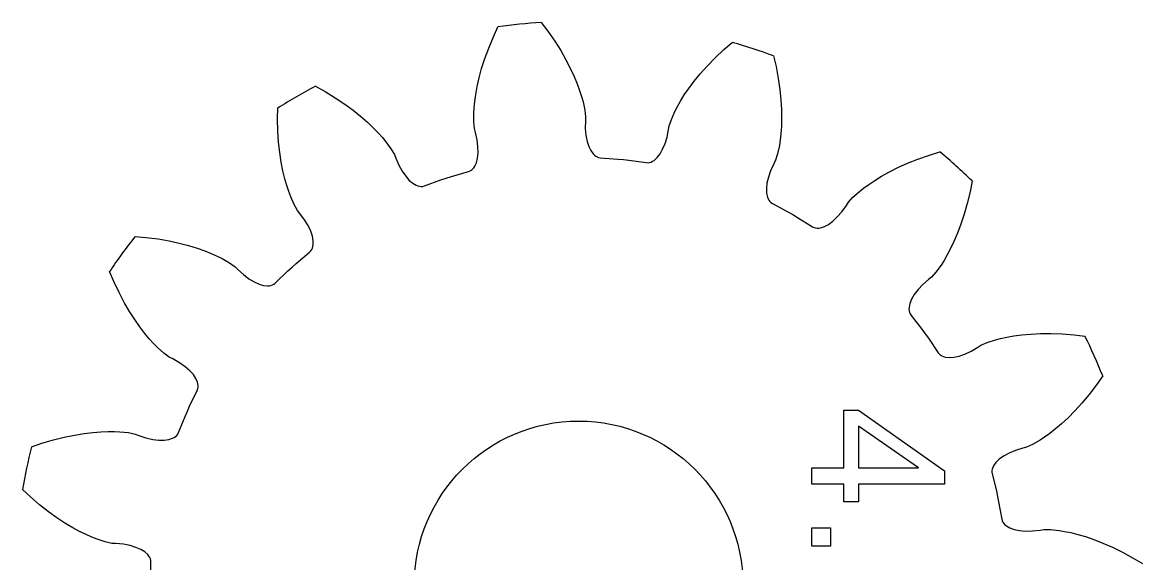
# Model space of a CAD drawing. Header units: millimetres. Extents: x 10 to 192, y -91 to 170.
# Drawn here: x 164.12 to 180.99, y 76.33 to 84.48 of the extents above; entities that cross this region are included whole.
import ezdxf

# ---------------------------------------------------------------- set-up
doc = ezdxf.new("R2010")
doc.units = ezdxf.units.MM
doc.layers.add('Sketch plane 01', color=7, linetype='Continuous')

msp = doc.modelspace()

# ---------------------------------------------------------------- linework, layer by layer
at = {"layer": 'Sketch plane 01'}
for p, q in [((171.217, 84.264), (171.286, 84.413)), ((171.217, 84.264), (171.286, 84.413)), ((171.938, 84.481), (172.037, 84.35)), ((171.938, 84.481), (172.037, 84.35)), ((172.037, 84.35), (172.14, 84.2)), ((172.037, 84.35), (172.14, 84.2)), ((171.147, 84.095), (171.217, 84.264)), ((171.147, 84.095), (171.217, 84.264)), ((172.14, 84.2), (172.231, 84.056)), ((172.14, 84.2), (172.231, 84.056)), ((171.089, 83.936), (171.147, 84.095)), ((171.089, 83.936), (171.147, 84.095)), ((172.231, 84.056), (172.309, 83.919)), ((172.231, 84.056), (172.309, 83.919)), ((174.557, 83.946), (174.689, 84.071)), ((174.557, 83.946), (174.689, 84.071)), ((174.689, 84.071), (174.813, 84.179)), ((174.689, 84.071), (174.813, 84.179)), ((171.04, 83.786), (171.089, 83.936)), ((171.04, 83.786), (171.089, 83.936)), ((172.309, 83.919), (172.375, 83.791)), ((172.309, 83.919), (172.375, 83.791)), ((174.438, 83.824), (174.557, 83.946)), ((174.438, 83.824), (174.557, 83.946)), ((175.437, 83.977), (175.473, 83.816)), ((175.437, 83.977), (175.473, 83.816)), ((171.002, 83.647), (171.04, 83.786)), ((171.002, 83.647), (171.04, 83.786)), ((172.375, 83.791), (172.432, 83.668)), ((172.375, 83.791), (172.432, 83.668)), ((174.242, 83.595), (174.333, 83.706)), ((174.242, 83.595), (174.333, 83.706)), ((174.333, 83.706), (174.438, 83.824)), ((174.333, 83.706), (174.438, 83.824)), ((175.473, 83.816), (175.507, 83.637)), ((175.473, 83.816), (175.507, 83.637)), ((168.537, 83.52), (168.681, 83.44)), ((168.537, 83.52), (168.681, 83.44)), ((170.95, 83.397), (170.972, 83.515)), ((170.95, 83.397), (170.972, 83.515)), ((170.972, 83.515), (171.002, 83.647)), ((170.972, 83.515), (171.002, 83.647)), ((172.432, 83.668), (172.478, 83.557)), ((172.432, 83.668), (172.478, 83.557)), ((172.478, 83.557), (172.516, 83.456)), ((172.478, 83.557), (172.516, 83.456)), ((174.161, 83.487), (174.242, 83.595)), ((174.161, 83.487), (174.242, 83.595)), ((175.507, 83.637), (175.531, 83.469)), ((175.507, 83.637), (175.531, 83.469)), ((168.681, 83.44), (168.836, 83.344)), ((168.681, 83.44), (168.836, 83.344)), ((168.836, 83.344), (168.977, 83.25)), ((168.836, 83.344), (168.977, 83.25)), ((170.935, 83.29), (170.95, 83.397)), ((170.935, 83.29), (170.95, 83.397)), ((172.516, 83.456), (172.545, 83.365)), ((172.516, 83.456), (172.545, 83.365)), ((172.545, 83.365), (172.567, 83.285)), ((172.545, 83.365), (172.567, 83.285)), ((174.035, 83.296), (174.092, 83.388)), ((174.035, 83.296), (174.092, 83.388)), ((174.092, 83.388), (174.161, 83.487)), ((174.092, 83.388), (174.161, 83.487)), ((175.531, 83.469), (175.546, 83.312)), ((175.531, 83.469), (175.546, 83.312)), ((167.967, 83.027), (167.969, 83.192)), ((167.967, 83.027), (167.969, 83.192)), ((168.977, 83.25), (169.105, 83.157)), ((168.977, 83.25), (169.105, 83.157)), ((170.92, 83.112), (170.925, 83.195)), ((170.92, 83.112), (170.925, 83.195)), ((170.925, 83.195), (170.935, 83.29)), ((170.925, 83.195), (170.935, 83.29)), ((172.567, 83.285), (172.593, 83.158)), ((172.567, 83.285), (172.593, 83.158)), ((173.949, 83.14), (173.987, 83.213)), ((173.949, 83.14), (173.987, 83.213)), ((173.987, 83.213), (174.035, 83.296)), ((173.987, 83.213), (174.035, 83.296)), ((175.546, 83.312), (175.555, 83.168)), ((175.546, 83.312), (175.555, 83.168)), ((167.971, 82.845), (167.967, 83.027)), ((167.971, 82.845), (167.967, 83.027)), ((169.105, 83.157), (169.217, 83.067)), ((169.105, 83.157), (169.217, 83.067)), ((169.217, 83.067), (169.319, 82.978)), ((169.217, 83.067), (169.319, 82.978)), ((170.92, 82.982), (170.92, 83.112)), ((170.92, 82.982), (170.92, 83.112)), ((172.593, 83.158), (172.605, 83.057)), ((172.593, 83.158), (172.605, 83.057)), ((172.605, 83.057), (172.602, 82.999)), ((172.605, 83.057), (172.602, 82.999)), ((173.865, 82.924), (173.897, 83.021)), ((173.865, 82.924), (173.897, 83.021)), ((173.897, 83.021), (173.949, 83.14)), ((173.897, 83.021), (173.949, 83.14)), ((175.557, 83.033), (175.554, 82.913)), ((175.557, 83.033), (175.554, 82.913)), ((175.555, 83.168), (175.557, 83.033)), ((175.555, 83.168), (175.557, 83.033)), ((167.983, 82.676), (167.971, 82.845)), ((167.983, 82.676), (167.971, 82.845)), ((169.319, 82.978), (169.406, 82.895)), ((169.319, 82.978), (169.406, 82.895)), ((169.406, 82.895), (169.482, 82.818)), ((169.406, 82.895), (169.482, 82.818)), ((170.93, 82.881), (170.92, 82.982)), ((170.93, 82.881), (170.92, 82.982)), ((170.945, 82.825), (170.93, 82.881)), ((170.945, 82.825), (170.93, 82.881)), ((172.602, 82.999), (172.601, 82.883)), ((172.602, 82.999), (172.601, 82.883)), ((172.601, 82.883), (172.61, 82.78)), ((172.601, 82.883), (172.61, 82.78)), ((173.832, 82.754), (173.856, 82.868)), ((173.832, 82.754), (173.856, 82.868)), ((173.856, 82.868), (173.865, 82.924)), ((173.856, 82.868), (173.865, 82.924)), ((175.554, 82.913), (175.547, 82.805)), ((175.554, 82.913), (175.547, 82.805)), ((168, 82.519), (167.983, 82.676)), ((168, 82.519), (167.983, 82.676)), ((169.482, 82.818), (169.545, 82.746)), ((169.482, 82.818), (169.545, 82.746)), ((169.545, 82.746), (169.598, 82.682)), ((169.545, 82.746), (169.598, 82.682)), ((169.598, 82.682), (169.674, 82.577)), ((169.598, 82.682), (169.674, 82.577)), ((170.97, 82.712), (170.945, 82.825)), ((170.97, 82.712), (170.945, 82.825)), ((170.983, 82.609), (170.97, 82.712)), ((170.983, 82.609), (170.97, 82.712)), ((172.61, 82.78), (172.627, 82.689)), ((172.61, 82.78), (172.627, 82.689)), ((172.627, 82.689), (172.652, 82.612)), ((172.627, 82.689), (172.652, 82.612)), ((173.802, 82.655), (173.832, 82.754)), ((173.802, 82.655), (173.832, 82.754)), ((175.536, 82.71), (175.524, 82.628)), ((175.536, 82.71), (175.524, 82.628)), ((175.547, 82.805), (175.536, 82.71)), ((175.547, 82.805), (175.536, 82.71)), ((168.022, 82.377), (168, 82.519)), ((168.022, 82.377), (168, 82.519)), ((169.674, 82.577), (169.726, 82.489)), ((169.674, 82.577), (169.726, 82.489)), ((170.977, 82.436), (170.985, 82.517)), ((170.977, 82.436), (170.985, 82.517)), ((170.985, 82.517), (170.983, 82.609)), ((170.985, 82.517), (170.983, 82.609)), ((172.652, 82.612), (172.683, 82.549)), ((172.652, 82.612), (172.683, 82.549)), ((172.683, 82.549), (172.718, 82.5)), ((172.683, 82.549), (172.718, 82.5)), ((172.718, 82.5), (172.737, 82.481)), ((172.718, 82.5), (172.737, 82.481)), ((173.683, 82.444), (173.726, 82.499)), ((173.683, 82.444), (173.726, 82.499)), ((173.726, 82.499), (173.766, 82.57)), ((173.726, 82.499), (173.766, 82.57)), ((173.766, 82.57), (173.802, 82.655)), ((173.766, 82.57), (173.802, 82.655)), ((175.497, 82.501), (175.466, 82.404)), ((175.497, 82.501), (175.466, 82.404)), ((175.524, 82.628), (175.497, 82.501)), ((175.524, 82.628), (175.497, 82.501)), ((177.783, 82.483), (177.94, 82.531)), ((177.783, 82.483), (177.94, 82.531)), ((168.047, 82.244), (168.022, 82.377)), ((168.047, 82.244), (168.022, 82.377)), ((169.726, 82.489), (169.746, 82.436)), ((169.726, 82.489), (169.746, 82.436)), ((169.746, 82.436), (169.793, 82.329)), ((169.746, 82.436), (169.793, 82.329)), ((169.793, 82.329), (169.843, 82.239)), ((169.793, 82.329), (169.843, 82.239)), ((170.935, 82.313), (170.96, 82.368)), ((170.935, 82.313), (170.96, 82.368)), ((170.96, 82.368), (170.977, 82.436)), ((170.96, 82.368), (170.977, 82.436)), ((172.737, 82.481), (172.758, 82.466)), ((172.737, 82.481), (172.758, 82.466)), ((172.758, 82.466), (172.778, 82.454)), ((172.758, 82.466), (172.778, 82.454)), ((172.778, 82.454), (172.8, 82.446)), ((172.778, 82.454), (172.8, 82.446)), ((172.8, 82.446), (172.827, 82.442)), ((172.8, 82.446), (172.827, 82.442)), ((172.827, 82.442), (173.091, 82.423)), ((172.827, 82.442), (173.091, 82.423)), ((173.091, 82.423), (173.174, 82.415)), ((173.091, 82.423), (173.174, 82.415)), ((173.174, 82.415), (173.258, 82.405)), ((173.174, 82.415), (173.258, 82.405)), ((173.258, 82.405), (173.519, 82.369)), ((173.258, 82.405), (173.519, 82.369)), ((173.519, 82.369), (173.547, 82.368)), ((173.519, 82.369), (173.547, 82.368)), ((173.547, 82.368), (173.57, 82.371)), ((173.547, 82.368), (173.57, 82.371)), ((173.57, 82.371), (173.592, 82.378)), ((173.57, 82.371), (173.592, 82.378)), ((173.592, 82.378), (173.615, 82.389)), ((173.592, 82.378), (173.615, 82.389)), ((173.615, 82.389), (173.638, 82.403)), ((173.615, 82.389), (173.638, 82.403)), ((173.638, 82.403), (173.683, 82.444)), ((173.638, 82.403), (173.683, 82.444)), ((175.44, 82.353), (175.392, 82.247)), ((175.44, 82.353), (175.392, 82.247)), ((175.466, 82.404), (175.44, 82.353)), ((175.466, 82.404), (175.44, 82.353)), ((177.309, 82.294), (177.453, 82.359)), ((177.309, 82.294), (177.453, 82.359)), ((177.453, 82.359), (177.61, 82.422)), ((177.453, 82.359), (177.61, 82.422)), ((177.61, 82.422), (177.783, 82.483)), ((177.61, 82.422), (177.783, 82.483)), ((168.075, 82.127), (168.047, 82.244)), ((168.075, 82.127), (168.047, 82.244)), ((169.843, 82.239), (169.896, 82.163)), ((169.843, 82.239), (169.896, 82.163)), ((169.896, 82.163), (169.949, 82.102)), ((169.896, 82.163), (169.949, 82.102)), ((170.507, 82.134), (170.587, 82.16)), ((170.507, 82.134), (170.587, 82.16)), ((170.587, 82.16), (170.841, 82.233)), ((170.587, 82.16), (170.841, 82.233)), ((170.841, 82.233), (170.866, 82.243)), ((170.841, 82.233), (170.866, 82.243)), ((170.866, 82.243), (170.886, 82.255)), ((170.866, 82.243), (170.886, 82.255)), ((170.886, 82.255), (170.904, 82.271)), ((170.886, 82.255), (170.904, 82.271)), ((170.904, 82.271), (170.92, 82.29)), ((170.904, 82.271), (170.92, 82.29)), ((170.92, 82.29), (170.935, 82.313)), ((170.92, 82.29), (170.935, 82.313)), ((175.392, 82.247), (175.358, 82.149)), ((175.392, 82.247), (175.358, 82.149)), ((176.96, 82.101), (177.062, 82.164)), ((176.96, 82.101), (177.062, 82.164)), ((177.062, 82.164), (177.181, 82.23)), ((177.062, 82.164), (177.181, 82.23)), ((177.181, 82.23), (177.309, 82.294)), ((177.181, 82.23), (177.309, 82.294)), ((168.105, 82.023), (168.075, 82.127)), ((168.105, 82.023), (168.075, 82.127)), ((168.135, 81.932), (168.105, 82.023)), ((168.135, 81.932), (168.105, 82.023)), ((169.949, 82.102), (170.003, 82.057)), ((169.949, 82.102), (170.003, 82.057)), ((170.003, 82.057), (170.055, 82.027)), ((170.003, 82.057), (170.055, 82.027)), ((170.055, 82.027), (170.081, 82.017)), ((170.055, 82.027), (170.081, 82.017)), ((170.081, 82.017), (170.105, 82.012)), ((170.081, 82.017), (170.105, 82.012)), ((170.105, 82.012), (170.129, 82.01)), ((170.105, 82.012), (170.129, 82.01)), ((170.129, 82.01), (170.152, 82.011)), ((170.129, 82.01), (170.152, 82.011)), ((170.152, 82.011), (170.179, 82.018)), ((170.152, 82.011), (170.179, 82.018)), ((170.179, 82.018), (170.427, 82.108)), ((170.179, 82.018), (170.427, 82.108)), ((170.427, 82.108), (170.507, 82.134)), ((170.427, 82.108), (170.507, 82.134)), ((175.337, 82.059), (175.328, 81.979)), ((175.337, 82.059), (175.328, 81.979)), ((175.358, 82.149), (175.337, 82.059)), ((175.358, 82.149), (175.337, 82.059)), ((176.793, 81.985), (176.87, 82.041)), ((176.793, 81.985), (176.87, 82.041)), ((176.87, 82.041), (176.96, 82.101)), ((176.87, 82.041), (176.96, 82.101)), ((178.427, 82.093), (178.395, 81.931)), ((178.427, 82.093), (178.395, 81.931)), ((168.164, 81.854), (168.135, 81.932)), ((168.164, 81.854), (168.135, 81.932)), ((168.217, 81.736), (168.164, 81.854)), ((168.217, 81.736), (168.164, 81.854)), ((175.328, 81.979), (175.33, 81.909)), ((175.328, 81.979), (175.33, 81.909)), ((175.33, 81.909), (175.343, 81.85)), ((175.33, 81.909), (175.343, 81.85)), ((175.343, 81.85), (175.353, 81.824)), ((175.343, 81.85), (175.353, 81.824)), ((175.353, 81.824), (175.365, 81.802)), ((175.353, 81.824), (175.365, 81.802)), ((176.563, 81.771), (176.632, 81.846)), ((176.563, 81.771), (176.632, 81.846)), ((176.632, 81.846), (176.728, 81.933)), ((176.632, 81.846), (176.728, 81.933)), ((176.728, 81.933), (176.793, 81.985)), ((176.728, 81.933), (176.793, 81.985)), ((178.395, 81.931), (178.353, 81.754)), ((178.395, 81.931), (178.353, 81.754)), ((168.267, 81.647), (168.217, 81.736)), ((168.267, 81.647), (168.217, 81.736)), ((175.365, 81.802), (175.38, 81.783)), ((175.365, 81.802), (175.38, 81.783)), ((175.38, 81.783), (175.396, 81.767)), ((175.38, 81.783), (175.396, 81.767)), ((175.396, 81.767), (175.419, 81.752)), ((175.396, 81.767), (175.419, 81.752)), ((175.419, 81.752), (175.652, 81.627)), ((175.419, 81.752), (175.652, 81.627)), ((176.464, 81.628), (176.532, 81.722)), ((176.464, 81.628), (176.532, 81.722)), ((176.532, 81.722), (176.563, 81.771)), ((176.532, 81.722), (176.563, 81.771)), ((178.353, 81.754), (178.306, 81.591)), ((178.353, 81.754), (178.306, 81.591)), ((168.303, 81.603), (168.267, 81.647)), ((168.303, 81.603), (168.267, 81.647)), ((168.372, 81.509), (168.303, 81.603)), ((168.372, 81.509), (168.303, 81.603)), ((168.426, 81.42), (168.372, 81.509)), ((168.426, 81.42), (168.372, 81.509)), ((175.652, 81.627), (175.725, 81.586)), ((175.652, 81.627), (175.725, 81.586)), ((175.725, 81.586), (175.798, 81.543)), ((175.725, 81.586), (175.798, 81.543)), ((175.798, 81.543), (176.022, 81.404)), ((175.798, 81.543), (176.022, 81.404)), ((176.264, 81.439), (176.329, 81.487)), ((176.264, 81.439), (176.329, 81.487)), ((176.329, 81.487), (176.396, 81.55)), ((176.329, 81.487), (176.396, 81.55)), ((176.396, 81.55), (176.464, 81.628)), ((176.396, 81.55), (176.464, 81.628)), ((178.306, 81.591), (178.257, 81.441)), ((178.306, 81.591), (178.257, 81.441)), ((168.465, 81.337), (168.426, 81.42)), ((168.465, 81.337), (168.426, 81.42)), ((168.491, 81.26), (168.465, 81.337)), ((168.491, 81.26), (168.465, 81.337)), ((176.022, 81.404), (176.047, 81.391)), ((176.022, 81.404), (176.047, 81.391)), ((176.047, 81.391), (176.068, 81.385)), ((176.047, 81.391), (176.068, 81.385)), ((176.068, 81.385), (176.092, 81.382)), ((176.068, 81.385), (176.092, 81.382)), ((176.092, 81.382), (176.117, 81.383)), ((176.092, 81.382), (176.117, 81.383)), ((176.117, 81.383), (176.144, 81.387)), ((176.117, 81.383), (176.144, 81.387)), ((176.144, 81.387), (176.202, 81.406)), ((176.144, 81.387), (176.202, 81.406)), ((176.202, 81.406), (176.264, 81.439)), ((176.202, 81.406), (176.264, 81.439)), ((178.257, 81.441), (178.206, 81.306)), ((178.257, 81.441), (178.206, 81.306)), ((165.821, 81.258), (165.985, 81.243)), ((165.821, 81.258), (165.985, 81.243)), ((165.985, 81.243), (166.166, 81.219)), ((165.985, 81.243), (166.166, 81.219)), ((166.166, 81.219), (166.333, 81.19)), ((166.166, 81.219), (166.333, 81.19)), ((166.333, 81.19), (166.487, 81.157)), ((166.333, 81.19), (166.487, 81.157)), ((166.487, 81.157), (166.627, 81.12)), ((166.487, 81.157), (166.627, 81.12)), ((168.503, 81.191), (168.491, 81.26)), ((168.503, 81.191), (168.491, 81.26)), ((168.503, 81.131), (168.503, 81.191)), ((168.503, 81.131), (168.503, 81.191)), ((178.153, 81.181), (178.102, 81.073)), ((178.153, 81.181), (178.102, 81.073)), ((178.206, 81.306), (178.153, 81.181)), ((178.206, 81.306), (178.153, 81.181)), ((166.627, 81.12), (166.756, 81.081)), ((166.627, 81.12), (166.756, 81.081)), ((166.756, 81.081), (166.869, 81.041)), ((166.756, 81.081), (166.869, 81.041)), ((166.869, 81.041), (166.969, 81.001)), ((166.869, 81.041), (166.969, 81.001)), ((166.969, 81.001), (167.057, 80.961)), ((166.969, 81.001), (167.057, 80.961)), ((168.247, 80.849), (168.449, 81.019)), ((168.247, 80.849), (168.449, 81.019)), ((168.449, 81.019), (168.468, 81.039)), ((168.449, 81.019), (168.468, 81.039)), ((168.468, 81.039), (168.481, 81.058)), ((168.468, 81.039), (168.481, 81.058)), ((168.481, 81.058), (168.491, 81.08)), ((168.481, 81.058), (168.491, 81.08)), ((168.491, 81.08), (168.498, 81.104)), ((168.491, 81.08), (168.498, 81.104)), ((168.498, 81.104), (168.503, 81.131)), ((168.498, 81.104), (168.503, 81.131)), ((178.051, 80.978), (178.003, 80.895)), ((178.051, 80.978), (178.003, 80.895)), ((178.102, 81.073), (178.051, 80.978)), ((178.102, 81.073), (178.051, 80.978)), ((167.057, 80.961), (167.131, 80.924)), ((167.057, 80.961), (167.131, 80.924)), ((167.131, 80.924), (167.243, 80.859)), ((167.131, 80.924), (167.243, 80.859)), ((167.243, 80.859), (167.326, 80.8)), ((167.243, 80.859), (167.326, 80.8)), ((168.184, 80.793), (168.247, 80.849)), ((168.184, 80.793), (168.247, 80.849)), ((177.958, 80.825), (177.882, 80.72)), ((177.958, 80.825), (177.882, 80.72)), ((178.003, 80.895), (177.958, 80.825)), ((178.003, 80.895), (177.958, 80.825)), ((165.5, 80.576), (165.436, 80.727)), ((165.5, 80.576), (165.436, 80.727)), ((167.326, 80.8), (167.367, 80.759)), ((167.326, 80.8), (167.367, 80.759)), ((167.367, 80.759), (167.452, 80.681)), ((167.367, 80.759), (167.452, 80.681)), ((167.452, 80.681), (167.535, 80.618)), ((167.452, 80.681), (167.535, 80.618)), ((167.932, 80.553), (168.122, 80.737)), ((167.932, 80.553), (168.122, 80.737)), ((168.122, 80.737), (168.184, 80.793)), ((168.122, 80.737), (168.184, 80.793)), ((177.814, 80.644), (177.77, 80.608)), ((177.814, 80.644), (177.77, 80.608)), ((177.882, 80.72), (177.814, 80.644)), ((177.882, 80.72), (177.814, 80.644)), ((165.579, 80.411), (165.5, 80.576)), ((165.579, 80.411), (165.5, 80.576)), ((167.535, 80.618), (167.614, 80.571)), ((167.535, 80.618), (167.614, 80.571)), ((167.614, 80.571), (167.688, 80.537)), ((167.614, 80.571), (167.688, 80.537)), ((167.688, 80.537), (167.755, 80.518)), ((167.688, 80.537), (167.755, 80.518)), ((167.755, 80.518), (167.815, 80.512)), ((167.755, 80.518), (167.815, 80.512)), ((167.815, 80.512), (167.842, 80.513)), ((167.815, 80.512), (167.842, 80.513)), ((167.842, 80.513), (167.867, 80.518)), ((167.842, 80.513), (167.867, 80.518)), ((167.867, 80.518), (167.89, 80.526)), ((167.867, 80.518), (167.89, 80.526)), ((167.89, 80.526), (167.91, 80.536)), ((167.89, 80.526), (167.91, 80.536)), ((167.91, 80.536), (167.932, 80.553)), ((167.91, 80.536), (167.932, 80.553)), ((177.683, 80.531), (177.612, 80.455)), ((177.683, 80.531), (177.612, 80.455)), ((177.77, 80.608), (177.683, 80.531)), ((177.77, 80.608), (177.683, 80.531)), ((165.658, 80.261), (165.579, 80.411)), ((165.658, 80.261), (165.579, 80.411)), ((177.515, 80.312), (177.489, 80.247)), ((177.515, 80.312), (177.489, 80.247)), ((177.556, 80.381), (177.515, 80.312)), ((177.556, 80.381), (177.515, 80.312)), ((177.612, 80.455), (177.556, 80.381)), ((177.612, 80.455), (177.556, 80.381)), ((165.737, 80.125), (165.658, 80.261)), ((165.737, 80.125), (165.658, 80.261)), ((177.477, 80.187), (177.475, 80.16)), ((177.477, 80.187), (177.475, 80.16)), ((177.475, 80.16), (177.477, 80.135)), ((177.475, 80.16), (177.477, 80.135)), ((177.489, 80.247), (177.477, 80.187)), ((177.489, 80.247), (177.477, 80.187)), ((177.477, 80.135), (177.483, 80.112)), ((177.477, 80.135), (177.483, 80.112)), ((165.815, 80.004), (165.737, 80.125)), ((165.815, 80.004), (165.737, 80.125)), ((165.893, 79.893), (165.815, 80.004)), ((165.893, 79.893), (165.815, 80.004)), ((177.483, 80.112), (177.491, 80.091)), ((177.483, 80.112), (177.491, 80.091)), ((177.491, 80.091), (177.506, 80.067)), ((177.491, 80.091), (177.506, 80.067)), ((177.506, 80.067), (177.668, 79.859)), ((177.506, 80.067), (177.668, 79.859)), ((165.966, 79.797), (165.893, 79.893)), ((165.966, 79.797), (165.893, 79.893)), ((166.035, 79.715), (165.966, 79.797)), ((166.035, 79.715), (165.966, 79.797)), ((177.668, 79.859), (177.718, 79.791)), ((177.668, 79.859), (177.718, 79.791)), ((179.454, 79.794), (179.611, 79.795)), ((179.454, 79.794), (179.611, 79.795)), ((179.611, 79.795), (179.781, 79.788)), ((179.611, 79.795), (179.781, 79.788)), ((166.1, 79.644), (166.035, 79.715)), ((166.1, 79.644), (166.035, 79.715)), ((166.158, 79.585), (166.1, 79.644)), ((166.158, 79.585), (166.1, 79.644)), ((177.718, 79.791), (177.767, 79.723)), ((177.718, 79.791), (177.767, 79.723)), ((177.767, 79.723), (177.915, 79.504)), ((177.767, 79.723), (177.915, 79.504)), ((178.559, 79.619), (178.652, 79.66)), ((178.559, 79.619), (178.652, 79.66)), ((178.652, 79.66), (178.776, 79.7)), ((178.652, 79.66), (178.776, 79.7)), ((178.776, 79.7), (178.856, 79.721)), ((178.776, 79.7), (178.856, 79.721)), ((178.856, 79.721), (178.949, 79.741)), ((178.856, 79.721), (178.949, 79.741)), ((178.949, 79.741), (179.056, 79.76)), ((178.949, 79.741), (179.056, 79.76)), ((179.056, 79.76), (179.175, 79.776)), ((179.056, 79.76), (179.175, 79.776)), ((179.175, 79.776), (179.31, 79.787)), ((179.175, 79.776), (179.31, 79.787)), ((179.31, 79.787), (179.454, 79.794)), ((179.31, 79.787), (179.454, 79.794)), ((179.781, 79.788), (179.963, 79.774)), ((179.781, 79.788), (179.963, 79.774)), ((179.963, 79.774), (180.126, 79.754)), ((179.963, 79.774), (180.126, 79.754)), ((166.254, 79.498), (166.158, 79.585)), ((166.254, 79.498), (166.158, 79.585)), ((166.336, 79.438), (166.254, 79.498)), ((166.336, 79.438), (166.254, 79.498)), ((177.915, 79.504), (177.933, 79.483)), ((177.915, 79.504), (177.933, 79.483)), ((177.933, 79.483), (177.95, 79.468)), ((177.933, 79.483), (177.95, 79.468)), ((177.95, 79.468), (177.971, 79.456)), ((177.95, 79.468), (177.971, 79.456)), ((178.229, 79.455), (178.316, 79.485)), ((178.229, 79.455), (178.316, 79.485)), ((178.316, 79.485), (178.411, 79.529)), ((178.316, 79.485), (178.411, 79.529)), ((178.411, 79.529), (178.511, 79.588)), ((178.411, 79.529), (178.511, 79.588)), ((178.511, 79.588), (178.559, 79.619)), ((178.511, 79.588), (178.559, 79.619)), ((166.387, 79.412), (166.336, 79.438)), ((166.387, 79.412), (166.336, 79.438)), ((166.488, 79.354), (166.387, 79.412)), ((166.488, 79.354), (166.387, 79.412)), ((166.573, 79.294), (166.488, 79.354)), ((166.573, 79.294), (166.488, 79.354)), ((166.643, 79.234), (166.573, 79.294)), ((166.643, 79.234), (166.573, 79.294)), ((177.971, 79.456), (177.994, 79.446)), ((177.971, 79.456), (177.994, 79.446)), ((177.994, 79.446), (178.02, 79.439)), ((177.994, 79.446), (178.02, 79.439)), ((178.02, 79.439), (178.08, 79.433)), ((178.02, 79.439), (178.08, 79.433)), ((178.08, 79.433), (178.15, 79.438)), ((178.08, 79.433), (178.15, 79.438)), ((178.15, 79.438), (178.229, 79.455)), ((178.15, 79.438), (178.229, 79.455)), ((166.698, 79.175), (166.643, 79.234)), ((166.698, 79.175), (166.643, 79.234)), ((166.737, 79.116), (166.698, 79.175)), ((166.737, 79.116), (166.698, 79.175)), ((180.393, 79.155), (180.298, 79.021)), ((180.393, 79.155), (180.298, 79.021)), ((166.762, 79.061), (166.737, 79.116)), ((166.762, 79.061), (166.737, 79.116)), ((166.758, 78.938), (166.767, 78.964)), ((166.758, 78.938), (166.767, 78.964)), ((166.768, 79.035), (166.762, 79.061)), ((166.768, 79.035), (166.762, 79.061)), ((166.767, 78.964), (166.771, 78.986)), ((166.767, 78.964), (166.771, 78.986)), ((166.772, 79.01), (166.768, 79.035)), ((166.772, 79.01), (166.768, 79.035)), ((166.771, 78.986), (166.772, 79.01)), ((166.771, 78.986), (166.772, 79.01)), ((180.298, 79.021), (180.187, 78.876)), ((180.298, 79.021), (180.187, 78.876)), ((166.642, 78.7), (166.758, 78.938)), ((166.642, 78.7), (166.758, 78.938)), ((180.187, 78.876), (180.078, 78.746)), ((180.187, 78.876), (180.078, 78.746)), ((166.574, 78.546), (166.608, 78.623)), ((166.574, 78.546), (166.608, 78.623)), ((166.608, 78.623), (166.642, 78.7)), ((166.608, 78.623), (166.642, 78.7)), ((176.492, 78.64), (176.717, 78.64)), ((176.492, 77.773), (176.492, 78.64)), ((176.717, 78.64), (178.012, 77.728)), ((179.972, 78.629), (179.871, 78.526)), ((179.972, 78.629), (179.871, 78.526)), ((180.078, 78.746), (179.972, 78.629)), ((180.078, 78.746), (179.972, 78.629)), ((166.475, 78.302), (166.574, 78.546)), ((166.475, 78.302), (166.574, 78.546)), ((179.871, 78.526), (179.772, 78.434)), ((179.871, 78.526), (179.772, 78.434)), ((164.91, 78.265), (165.052, 78.289)), ((164.91, 78.265), (165.052, 78.289)), ((165.052, 78.289), (165.186, 78.305)), ((165.052, 78.289), (165.186, 78.305)), ((165.186, 78.305), (165.306, 78.315)), ((165.186, 78.305), (165.306, 78.315)), ((165.306, 78.315), (165.414, 78.319)), ((165.306, 78.315), (165.414, 78.319)), ((165.414, 78.319), (165.51, 78.318)), ((165.414, 78.319), (165.51, 78.318)), ((165.51, 78.318), (165.592, 78.315)), ((165.51, 78.318), (165.592, 78.315)), ((165.592, 78.315), (165.721, 78.301)), ((165.592, 78.315), (165.721, 78.301)), ((165.721, 78.301), (165.821, 78.28)), ((165.721, 78.301), (165.821, 78.28)), ((165.821, 78.28), (165.875, 78.26)), ((165.821, 78.28), (165.875, 78.26)), ((166.448, 78.259), (166.462, 78.277)), ((166.448, 78.259), (166.462, 78.277)), ((166.462, 78.277), (166.475, 78.302)), ((166.462, 78.277), (166.475, 78.302)), ((176.717, 78.398), (176.717, 77.773)), ((177.618, 77.773), (176.717, 78.398)), ((179.596, 78.289), (179.518, 78.233)), ((179.596, 78.289), (179.518, 78.233)), ((179.681, 78.356), (179.596, 78.289)), ((179.681, 78.356), (179.596, 78.289)), ((179.772, 78.434), (179.681, 78.356)), ((179.772, 78.434), (179.681, 78.356)), ((164.26, 78.087), (164.416, 78.14)), ((164.26, 78.087), (164.416, 78.14)), ((164.416, 78.14), (164.591, 78.192)), ((164.416, 78.14), (164.591, 78.192)), ((164.591, 78.192), (164.755, 78.233)), ((164.591, 78.192), (164.755, 78.233)), ((164.755, 78.233), (164.91, 78.265)), ((164.755, 78.233), (164.91, 78.265)), ((165.875, 78.26), (165.985, 78.223)), ((165.875, 78.26), (165.985, 78.223)), ((165.985, 78.223), (166.086, 78.2)), ((165.985, 78.223), (166.086, 78.2)), ((166.086, 78.2), (166.177, 78.188)), ((166.086, 78.2), (166.177, 78.188)), ((166.177, 78.188), (166.258, 78.188)), ((166.177, 78.188), (166.258, 78.188)), ((166.258, 78.188), (166.328, 78.197)), ((166.258, 78.188), (166.328, 78.197)), ((166.328, 78.197), (166.385, 78.216)), ((166.328, 78.197), (166.385, 78.216)), ((166.385, 78.216), (166.409, 78.229)), ((166.385, 78.216), (166.409, 78.229)), ((166.409, 78.229), (166.43, 78.243)), ((166.409, 78.229), (166.43, 78.243)), ((166.43, 78.243), (166.448, 78.259)), ((166.43, 78.243), (166.448, 78.259)), ((179.336, 78.123), (179.244, 78.081)), ((179.336, 78.123), (179.244, 78.081)), ((179.449, 78.188), (179.336, 78.123)), ((179.449, 78.188), (179.336, 78.123)), ((179.518, 78.233), (179.449, 78.188)), ((179.518, 78.233), (179.449, 78.188)), ((178.901, 77.946), (178.836, 77.899)), ((178.901, 77.946), (178.836, 77.899)), ((178.982, 77.99), (178.901, 77.946)), ((178.982, 77.99), (178.901, 77.946)), ((179.078, 78.031), (178.982, 77.99)), ((179.078, 78.031), (178.982, 77.99)), ((179.188, 78.066), (179.078, 78.031)), ((179.188, 78.066), (179.078, 78.031)), ((179.244, 78.081), (179.188, 78.066)), ((179.244, 78.081), (179.188, 78.066)), ((176.014, 77.527), (176.014, 77.773)), ((176.014, 77.773), (176.492, 77.773)), ((176.717, 77.773), (177.618, 77.773)), ((178.737, 77.777), (178.729, 77.753)), ((178.737, 77.777), (178.729, 77.753)), ((178.749, 77.801), (178.737, 77.777)), ((178.749, 77.801), (178.737, 77.777)), ((178.785, 77.85), (178.749, 77.801)), ((178.785, 77.85), (178.749, 77.801)), ((178.836, 77.899), (178.785, 77.85)), ((178.836, 77.899), (178.785, 77.85)), ((178.012, 77.728), (178.012, 77.527)), ((178.724, 77.73), (178.723, 77.707)), ((178.724, 77.73), (178.723, 77.707)), ((178.723, 77.707), (178.727, 77.68)), ((178.723, 77.707), (178.727, 77.68)), ((178.729, 77.753), (178.724, 77.73)), ((178.729, 77.753), (178.724, 77.73)), ((178.727, 77.68), (178.791, 77.423)), ((178.727, 77.68), (178.791, 77.423)), ((164.244, 77.333), (164.124, 77.445)), ((164.244, 77.333), (164.124, 77.445)), ((176.492, 77.527), (176.014, 77.527)), ((176.492, 77.257), (176.492, 77.527)), ((176.717, 77.527), (176.717, 77.257)), ((178.012, 77.527), (176.717, 77.527)), ((164.383, 77.215), (164.244, 77.333)), ((164.383, 77.215), (164.244, 77.333)), ((178.791, 77.423), (178.809, 77.341)), ((178.791, 77.423), (178.809, 77.341)), ((178.809, 77.341), (178.826, 77.259)), ((178.809, 77.341), (178.826, 77.259)), ((164.516, 77.11), (164.383, 77.215)), ((164.516, 77.11), (164.383, 77.215)), ((164.644, 77.018), (164.516, 77.11)), ((164.644, 77.018), (164.516, 77.11)), ((176.717, 77.257), (176.492, 77.257)), ((178.826, 77.259), (178.872, 76.999)), ((178.826, 77.259), (178.872, 76.999)), ((164.765, 76.939), (164.644, 77.018)), ((164.765, 76.939), (164.644, 77.018)), ((164.881, 76.869), (164.765, 76.939)), ((164.881, 76.869), (164.765, 76.939)), ((178.872, 76.999), (178.88, 76.972)), ((178.872, 76.999), (178.88, 76.972)), ((178.88, 76.972), (178.89, 76.952)), ((178.88, 76.972), (178.89, 76.952)), ((178.89, 76.952), (178.904, 76.932)), ((178.89, 76.952), (178.904, 76.932)), ((178.904, 76.932), (178.921, 76.914)), ((178.904, 76.932), (178.921, 76.914)), ((164.986, 76.812), (164.881, 76.869)), ((164.986, 76.812), (164.881, 76.869)), ((165, 76.805), (164.986, 76.812)), ((165.083, 76.764), (164.986, 76.812)), ((165.171, 76.725), (165.083, 76.764)), ((165.171, 76.725), (165.083, 76.764)), ((176.014, 76.589), (176.014, 76.869)), ((176.014, 76.869), (176.293, 76.869)), ((176.293, 76.869), (176.293, 76.589)), ((178.921, 76.914), (178.942, 76.896)), ((178.921, 76.914), (178.942, 76.896)), ((178.942, 76.896), (178.994, 76.866)), ((178.942, 76.896), (178.994, 76.866)), ((178.994, 76.866), (179.06, 76.842)), ((178.994, 76.866), (179.06, 76.842)), ((179.06, 76.842), (179.139, 76.826)), ((179.06, 76.842), (179.139, 76.826)), ((179.139, 76.826), (179.231, 76.818)), ((179.139, 76.826), (179.231, 76.818)), ((179.231, 76.818), (179.335, 76.82)), ((179.231, 76.818), (179.335, 76.82)), ((179.335, 76.82), (179.45, 76.833)), ((179.335, 76.82), (179.45, 76.833)), ((179.45, 76.833), (179.507, 76.842)), ((179.45, 76.833), (179.507, 76.842)), ((179.507, 76.842), (179.609, 76.841)), ((179.507, 76.842), (179.609, 76.841)), ((179.609, 76.841), (179.738, 76.828)), ((179.609, 76.841), (179.738, 76.828)), ((179.738, 76.828), (179.82, 76.814)), ((179.738, 76.828), (179.82, 76.814)), ((179.82, 76.814), (179.914, 76.795)), ((179.82, 76.814), (179.914, 76.795)), ((179.914, 76.795), (180.018, 76.768)), ((179.914, 76.795), (180.018, 76.768)), ((180.018, 76.768), (180.133, 76.734)), ((180.018, 76.768), (180.133, 76.734)), ((165.248, 76.695), (165.171, 76.725)), ((165.248, 76.695), (165.171, 76.725)), ((165.372, 76.655), (165.248, 76.695)), ((165.372, 76.655), (165.248, 76.695)), ((165.471, 76.633), (165.372, 76.655)), ((165.471, 76.633), (165.372, 76.655)), ((165.528, 76.63), (165.471, 76.633)), ((165.528, 76.63), (165.471, 76.633)), ((165.644, 76.619), (165.528, 76.63)), ((165.644, 76.619), (165.528, 76.63)), ((165.746, 76.599), (165.644, 76.619)), ((165.746, 76.599), (165.644, 76.619)), ((165.834, 76.572), (165.746, 76.599)), ((165.834, 76.572), (165.746, 76.599)), ((180.133, 76.734), (180.261, 76.69)), ((180.133, 76.734), (180.261, 76.69)), ((180.261, 76.69), (180.396, 76.638)), ((180.261, 76.69), (180.396, 76.638)), ((180.396, 76.638), (180.54, 76.574)), ((180.396, 76.638), (180.54, 76.574)), ((165.908, 76.54), (165.834, 76.572)), ((165.908, 76.54), (165.834, 76.572)), ((165.968, 76.503), (165.908, 76.54)), ((165.968, 76.503), (165.908, 76.54)), ((166.013, 76.463), (165.968, 76.503)), ((166.013, 76.463), (165.968, 76.503)), ((166.029, 76.441), (166.013, 76.463)), ((166.029, 76.441), (166.013, 76.463)), ((166.043, 76.42), (166.029, 76.441)), ((166.043, 76.42), (166.029, 76.441)), ((176.293, 76.589), (176.014, 76.589)), ((180.54, 76.574), (180.692, 76.499)), ((180.54, 76.574), (180.692, 76.499)), ((180.692, 76.499), (180.853, 76.412)), ((180.692, 76.499), (180.853, 76.412)), ((166.052, 76.398), (166.043, 76.42)), ((166.052, 76.398), (166.043, 76.42)), ((166.051, 76.084), (166.059, 76.348)), ((166.051, 76.084), (166.059, 76.348)), ((166.058, 76.376), (166.052, 76.398)), ((166.058, 76.376), (166.052, 76.398)), ((166.059, 76.348), (166.058, 76.376)), ((166.059, 76.348), (166.058, 76.376)), ((180.853, 76.412), (180.994, 76.328)), ((180.853, 76.412), (180.994, 76.328))]:
    msp.add_line(p, q, dxfattribs=at)
msp.add_circle((172.5, 76), 2.475, dxfattribs=at)
for start, end in [(93.7886, 98.2114), (93.7886, 98.2114), (69.7886, 74.2114), (69.7886, 74.2114), (117.7886, 122.2114), (117.7886, 122.2114), (45.7886, 50.2114), (45.7886, 50.2114), (141.7886, 146.2114), (141.7886, 146.2114), (21.7886, 26.2114), (21.7886, 26.2114), (165.7886, 170.2114), (165.7886, 170.2114)]:
    msp.add_arc((172.5, 76), 8.5, start, end, dxfattribs=at)

doc.saveas('drawing.dxf')
